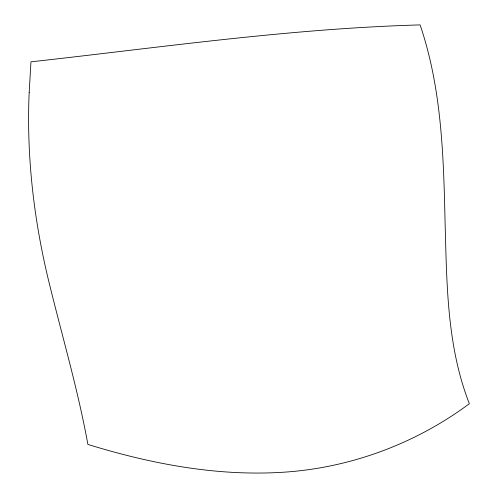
<?xml version="1.0" encoding="UTF-8"?>
<svg xmlns="http://www.w3.org/2000/svg" width="498" height="498" viewBox="0 0 498 498"><rect width="100%" height="100%" fill="white"/><g stroke="black" fill="none" stroke-linecap="round" stroke-linejoin="round"><path stroke-width="0.75" d="M29.177 92.404C26.307 157.984 34.275 223.67 50.236 287.253C63.134 339.561 78.267 391.372 87.891 444.434C149.3 463.352 213.511 475.814 278.009 472.534C346.832 469.184 414.106 444.807 469.365 403.697C446.774 346.116 446.824 283.238 445.075 222.326C443.587 155.992 441.701 88.314 420.094 24.9C289.743 28.579 160.431 47.491 30.963 61.827L29.177 92.404"/></g></svg>
